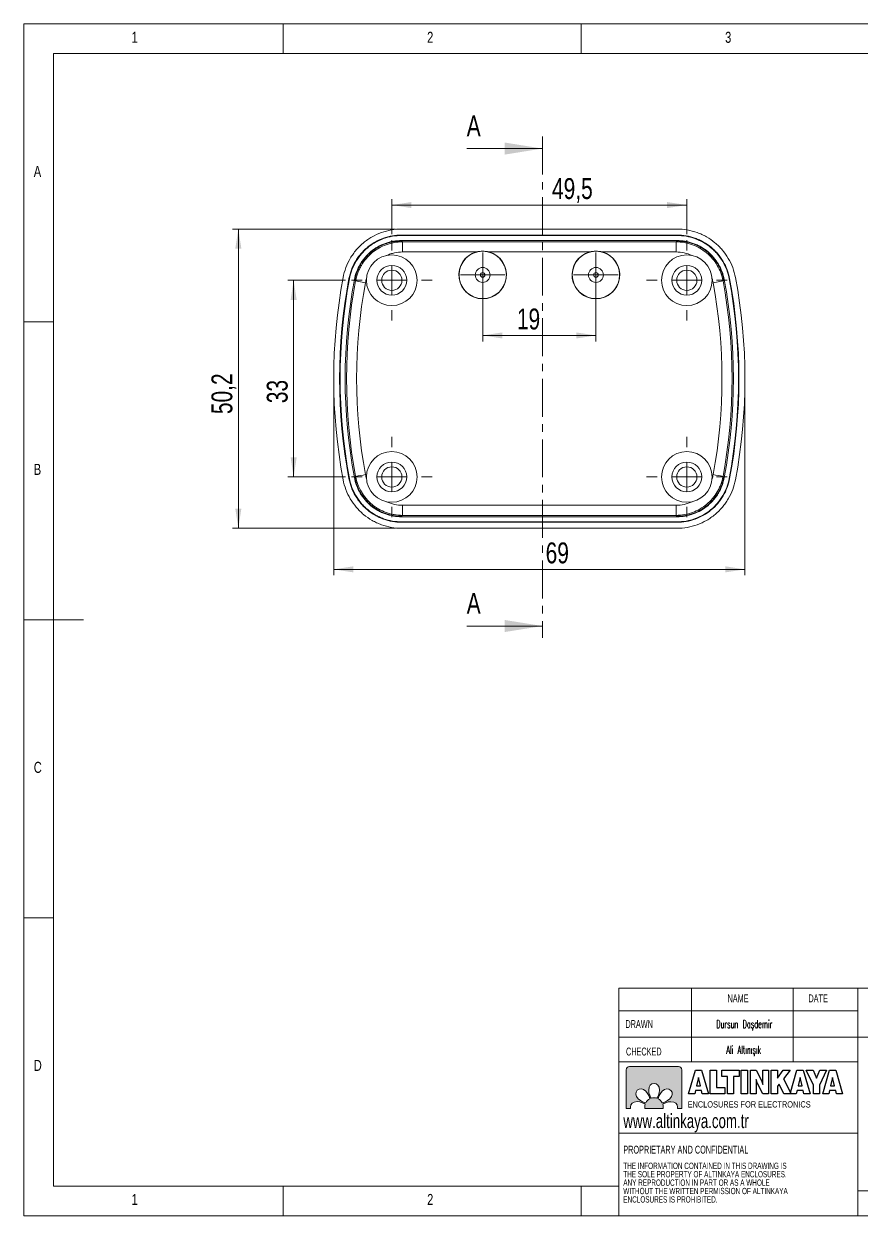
# Model space of a CAD drawing. Header units: millimetres. Extents: x 5 to 292, y 5 to 205.
# Drawn here: x 5 to 145.5, y 4.9 to 205 of the extents above; entities that cross this region are included whole.
import ezdxf

# ---------------------------------------------------------------- set-up
doc = ezdxf.new("R2010")
doc.units = ezdxf.units.MM
doc.linetypes.add('CENTER', pattern=[10.16, 6.35, -1.27, 1.27, -1.27])
doc.layers.add('FORMAT', color=7, linetype='Continuous')
doc.layers.add('LAYER2', color=1, linetype='Continuous')
doc.layers.add('LAYER1', color=7, linetype='Continuous', lineweight=15)
doc.layers.add('LAYER_1', color=179, linetype='Continuous', lineweight=15)
doc.styles.add('SLDTEXTSTYLE0', font='TXT', dxfattribs={"width": 0.7})
doc.styles.add('SLDTEXTSTYLE1', font='TXT', dxfattribs={"width": 0.75})
doc.styles.add('SLDTEXTSTYLE2', font='TXT', dxfattribs={"width": 0.605})
doc.styles.add('SLDTEXTSTYLE3', font='TXT', dxfattribs={"width": 0.605, "bigfont": 'bigfont'})
doc.dimstyles.new('SLDDIMSTYLE0', dxfattribs={"dimtxt": 3.5, "dimasz": 3.302, "dimexe": 0, "dimexo": 0.0625, "dimgap": 0.875, "dimtad": 1, "dimrnd": 1e-09, "dimzin": 12, "dimdsep": 46, "dimtxsty": 'SLDTEXTSTYLE1', "dimsah": 1, "dimcen": 0.09, "dimadec": 0, "dimazin": 3, "dimtfac": 1, "dimtofl": 0, "dimtmove": 0, "dimatfit": 3, "dimfxl": 1, "dimfrac": 2, "dimtolj": 1, "dimtzin": 12, "dimarcsym": 0})
doc.dimstyles.new('SLDDIMSTYLE1', dxfattribs={"dimtxt": 3.5, "dimasz": 3.302, "dimexe": 0, "dimexo": 0.0625, "dimgap": 0.875, "dimtad": 1, "dimdec": 1, "dimrnd": 1e-09, "dimzin": 12, "dimdsep": 46, "dimtxsty": 'SLDTEXTSTYLE1', "dimsah": 1, "dimcen": 0.09, "dimadec": 0, "dimazin": 3, "dimtfac": 1, "dimtdec": 1, "dimtofl": 0, "dimtmove": 0, "dimatfit": 3, "dimfxl": 1, "dimfrac": 2, "dimtolj": 1, "dimtzin": 12, "dimarcsym": 0})

# ---------------------------------------------------------------- blocks, each defined once
blk = doc.blocks.new('Block4')
at = {"color": 7, "linetype": 'Continuous', "lineweight": 0, "insert": (0.07, 1.37), "char_height": 1.3229, "attachment_point": 1, "style": 'SLDTEXTSTYLE0'}
blk.add_mtext('ENCLOSURES FOR ELECTRONICS', dxfattribs=at)
blk = doc.blocks.new('Block6')
at = {"layer": 'FORMAT', "color": 250}
for p, q in [((0, 0), (1.27, 4.36)), ((1.27, 4.36), (2.44, 4.36)), ((1.86, 3), (1.49, 1.49)), ((2.22, 1.49), (1.86, 3)), ((2.44, 4.36), (3.71, 0)), ((4.04, 0), (4.04, 4.36)), ((4.04, 4.36), (5.2, 4.36)), ((5.2, 4.36), (5.2, 1.16)), ((6.19, 3.21), (6.19, 4.36)), ((6.19, 4.36), (9.41, 4.36)), ((7.23, 3.21), (6.19, 3.21)), ((7.23, 0), (7.23, 3.21)), ((9.41, 3.21), (8.39, 3.21)), ((8.39, 3.21), (8.39, 0)), ((9.41, 4.36), (9.41, 3.21)), ((9.82, 0), (9.82, 4.36)), ((9.82, 4.36), (11, 4.36)), ((11, 4.36), (11, 0)), ((11.52, 0), (11.52, 4.36)), ((11.52, 4.36), (12.62, 4.36)), ((12.62, 4.36), (13.64, 2.33)), ((13.82, 2.3), (13.82, 4.36)), ((13.82, 4.36), (14.92, 4.36)), ((14.92, 4.36), (14.92, 0)), ((15.42, 0), (15.42, 4.36)), ((15.42, 4.36), (16.57, 4.36)), ((16.57, 4.36), (16.57, 2.92)), ((16.57, 2.92), (17.61, 4.36)), ((17.61, 4.36), (18.96, 4.36)), ((18.96, 4.36), (17.67, 2.75)), ((17.67, 2.75), (19.12, 0)), ((18.94, 0), (20.21, 4.36)), ((20.21, 4.36), (21.38, 4.36)), ((20.8, 3), (20.43, 1.49)), ((21.16, 1.49), (20.8, 3)), ((21.38, 4.36), (22.65, 0)), ((23.27, 1.61), (21.94, 4.36)), ((21.94, 4.36), (23.22, 4.36)), ((23.22, 4.36), (23.84, 2.87)), ((23.84, 2.87), (24.47, 4.36)), ((25.72, 4.36), (24.42, 1.61)), ((24.47, 4.36), (25.72, 4.36)), ((25, 0), (26.27, 4.36)), ((26.27, 4.36), (27.44, 4.36)), ((26.86, 3), (26.49, 1.49)), ((27.21, 1.49), (26.86, 3)), ((27.44, 4.36), (28.71, 0)), ((1.14, 0), (0, 0)), ((1.28, 0.58), (1.14, 0)), ((2.43, 0.58), (1.28, 0.58)), ((1.49, 1.49), (2.22, 1.49)), ((2.56, 0), (2.43, 0.58)), ((3.71, 0), (2.56, 0)), ((6.77, 0), (4.04, 0)), ((5.2, 1.16), (6.77, 1.16)), ((6.77, 1.16), (6.77, 0)), ((8.39, 0), (7.23, 0)), ((11, 0), (9.82, 0)), ((12.62, 0), (11.52, 0)), ((12.62, 2.04), (12.62, 0)), ((13.82, 0), (12.8, 2.01)), ((14.92, 0), (13.82, 0)), ((16.57, 0), (15.42, 0)), ((16.86, 1.75), (16.57, 1.39)), ((16.57, 1.39), (16.57, 0)), ((17.74, 0), (16.86, 1.75)), ((19.12, 0), (17.74, 0)), ((20.08, 0), (18.94, 0)), ((20.22, 0.58), (20.08, 0)), ((21.37, 0.58), (20.22, 0.58)), ((20.43, 1.49), (21.16, 1.49)), ((21.5, 0), (21.37, 0.58)), ((22.65, 0), (21.5, 0)), ((23.27, 0), (23.27, 1.61)), ((24.42, 0), (23.27, 0)), ((24.42, 1.61), (24.42, 0)), ((26.14, 0), (25, 0)), ((26.28, 0.58), (26.14, 0)), ((27.43, 0.58), (26.28, 0.58)), ((26.49, 1.49), (27.21, 1.49)), ((27.56, 0), (27.43, 0.58)), ((28.71, 0), (27.56, 0))]:
    blk.add_line(p, q, dxfattribs=at)
for points in [[(12.7, 2.26), (12.67, 2.37), (12.63, 2.5), (12.59, 2.64)], [(12.59, 2.64), (12.6, 2.56), (12.61, 2.48), (12.62, 2.4)], [(12.62, 2.4), (12.62, 2.31), (12.62, 2.19), (12.62, 2.04)], [(12.8, 2.01), (12.77, 2.07), (12.74, 2.16), (12.7, 2.26)], [(13.64, 2.33), (13.67, 2.28), (13.7, 2.19), (13.73, 2.09)], [(13.82, 1.97), (13.82, 2.06), (13.82, 2.17), (13.82, 2.3)], [(13.73, 2.09), (13.77, 1.99), (13.81, 1.86), (13.85, 1.71)], [(13.85, 1.71), (13.84, 1.79), (13.83, 1.87), (13.82, 1.97)]]:
    blk.add_open_spline(points, degree=3, dxfattribs=at)
blk = doc.blocks.new('SW_NOTE_1')
at = {"layer": 'LAYER1', "color": 0, "char_height": 1.0583, "attachment_point": 1, "style": 'SLDTEXTSTYLE2'}
for s, insert in [('THE INFORMATION CONTAINED IN THIS DRAWING IS', (0, 1.36)), ('ANY REPRODUCTION IN PART OR AS A WHOLE', (0, -1.46)), ('THE SOLE PROPERTY OF ALTINKAYA ENCLOSURES.', (0, -0.05)), ('WITHOUT THE WRITTEN PERMISSION OF ALTINKAYA', (0, -2.87)), ('ENCLOSURES IS PROHIBITED.', (0, -4.28))]:
    blk.add_mtext(s, dxfattribs=dict(at, insert=insert))
blk = doc.blocks.new('*D6')
at = {"layer": 'LAYER_1'}
for p, q in [((81.99, 161.87), (81.99, 151.72)), ((100.99, 161.87), (100.99, 151.72)), ((100.99, 152.72), (81.99, 152.72))]:
    blk.add_line(p, q, dxfattribs=at)
for points in [[(81.99, 152.72), (85.29, 152.21), (85.29, 153.22)], [(100.99, 152.72), (97.69, 153.22), (97.69, 152.21)]]:
    blk.add_solid(points, dxfattribs=at)
at = {"layer": 'LAYER_1', "insert": (87.73, 157.23, 3.65), "char_height": 3.5, "attachment_point": 1, "style": 'SLDTEXTSTYLE1'}
blk.add_mtext('19', dxfattribs=at)
blk = doc.blocks.new('*D7')
at = {"layer": 'LAYER_1'}
for p, q in [((66.74, 169.72), (66.74, 175.6)), ((116.24, 174.6), (66.74, 174.6)), ((116.24, 169.72), (116.24, 175.6))]:
    blk.add_line(p, q, dxfattribs=at)
for points in [[(66.74, 174.6), (70.04, 174.09), (70.04, 175.1)], [(116.24, 174.6), (112.94, 175.1), (112.94, 174.09)]]:
    blk.add_solid(points, dxfattribs=at)
at = {"layer": 'LAYER_1', "insert": (93.62, 179.11, 3.65), "char_height": 3.5, "attachment_point": 1, "style": 'SLDTEXTSTYLE1'}
blk.add_mtext('49,5', dxfattribs=at)
blk = doc.blocks.new('*D8')
at = {"layer": 'LAYER_1'}
for p, q in [((58.99, 161.97), (49.27, 161.97)), ((50.27, 161.97), (50.27, 128.97)), ((58.99, 128.97), (49.27, 128.97))]:
    blk.add_line(p, q, dxfattribs=at)
for points in [[(50.27, 161.97), (49.76, 158.67), (50.78, 158.67)], [(50.27, 128.97), (50.78, 132.27), (49.76, 132.27)]]:
    blk.add_solid(points, dxfattribs=at)
at = {"layer": 'LAYER_1', "insert": (45.76, 141.35, 3.65), "char_height": 3.5, "attachment_point": 1, "rotation": 90, "style": 'SLDTEXTSTYLE1'}
blk.add_mtext('33', dxfattribs=at)
blk = doc.blocks.new('*D9')
at = {"layer": 'LAYER_1'}
for p, q in [((67.38, 170.57), (39.99, 170.57)), ((40.99, 170.57), (40.99, 120.37)), ((67.38, 120.37), (39.99, 120.37))]:
    blk.add_line(p, q, dxfattribs=at)
for points in [[(40.99, 170.57), (40.48, 167.27), (41.5, 167.27)], [(40.99, 120.37), (41.5, 123.67), (40.48, 123.67)]]:
    blk.add_solid(points, dxfattribs=at)
at = {"layer": 'LAYER_1', "insert": (36.48, 139.52, 3.65), "char_height": 3.5, "attachment_point": 1, "rotation": 90, "style": 'SLDTEXTSTYLE1'}
blk.add_mtext('50,2', dxfattribs=at)
blk = doc.blocks.new('*D10')
at = {"layer": 'LAYER_1'}
for p, q in [((56.99, 144.47), (56.99, 112.47)), ((125.99, 144.47), (125.99, 112.47)), ((56.99, 113.47), (125.99, 113.47))]:
    blk.add_line(p, q, dxfattribs=at)
for points in [[(56.99, 113.47), (60.29, 112.96), (60.29, 113.98)], [(125.99, 113.47), (122.69, 113.98), (122.69, 112.96)]]:
    blk.add_solid(points, dxfattribs=at)
at = {"layer": 'LAYER_1', "insert": (92.55, 117.98, 3.65), "char_height": 3.5, "attachment_point": 1, "style": 'SLDTEXTSTYLE1'}
blk.add_mtext('69', dxfattribs=at)
blk = doc.blocks.new('SW_CENTERMARKSYMBOL_0')
at = {"layer": 'LAYER_1', "color": 0}
for p, q in [((0, 5), (0, 6.75)), ((0, 0), (0, 2.5)), ((-5, 0), (-6.75, 0)), ((0, 0), (-2.5, 0)), ((0, 0), (0, -2.5)), ((0, 0), (2.5, 0)), ((5, 0), (6.75, 0)), ((0, -5), (0, -6.75))]:
    blk.add_line(p, q, dxfattribs=at)
blk = doc.blocks.new('SW_CENTERMARKSYMBOL_1')
at = {"layer": 'LAYER_1', "color": 0}
for p, q in [((0, 5), (0, 6.75)), ((0, 0), (0, 2.5)), ((-5, 0), (-6.75, 0)), ((0, 0), (-2.5, 0)), ((0, 0), (0, -2.5)), ((0, 0), (2.5, 0)), ((5, 0), (6.75, 0)), ((0, -5), (0, -6.75))]:
    blk.add_line(p, q, dxfattribs=at)
blk = doc.blocks.new('SW_CENTERMARKSYMBOL_2')
at = {"layer": 'LAYER_1', "color": 0}
for p, q in [((0, 5), (0, 6.75)), ((0, 0), (0, 2.5)), ((-5, 0), (-6.75, 0)), ((0, 0), (-2.5, 0)), ((0, 0), (0, -2.5)), ((0, 0), (2.5, 0)), ((5, 0), (6.75, 0)), ((0, -5), (0, -6.75))]:
    blk.add_line(p, q, dxfattribs=at)
blk = doc.blocks.new('SW_CENTERMARKSYMBOL_3')
at = {"layer": 'LAYER_1', "color": 0}
for p, q in [((0, 5), (0, 6.75)), ((0, 0), (0, 2.5)), ((-5, 0), (-6.75, 0)), ((0, 0), (-2.5, 0)), ((0, 0), (0, -2.5)), ((0, 0), (2.5, 0)), ((5, 0), (6.75, 0)), ((0, -5), (0, -6.75))]:
    blk.add_line(p, q, dxfattribs=at)
blk = doc.blocks.new('SW_CENTERMARKSYMBOL_4')
at = {"layer": 'LAYER_1', "color": 0}
for p, q in [((0, 2.5), (0, 3.75)), ((0, 0), (0, 2.5)), ((-2.5, 0), (-3.75, 0)), ((0, 0), (-2.5, 0)), ((0, 0), (0, -2.5)), ((0, 0), (2.5, 0)), ((2.5, 0), (3.75, 0)), ((0, -2.5), (0, -3.75))]:
    blk.add_line(p, q, dxfattribs=at)
blk = doc.blocks.new('SW_CENTERMARKSYMBOL_5')
at = {"layer": 'LAYER_1', "color": 0}
for p, q in [((0, 2.5), (0, 3.75)), ((0, 0), (0, 2.5)), ((-2.5, 0), (-3.75, 0)), ((0, 0), (-2.5, 0)), ((0, 0), (0, -2.5)), ((0, 0), (2.5, 0)), ((2.5, 0), (3.75, 0)), ((0, -2.5), (0, -3.75))]:
    blk.add_line(p, q, dxfattribs=at)

msp = doc.modelspace()

# ---------------------------------------------------------------- hatches: boundary and pattern name
at = {"layer": 'LAYER2'}
h = msp.add_hatch(color=256, dxfattribs=at)
edge = h.paths.add_edge_path(flags=0)
edge.add_spline(control_points=[(106.639, 30.053), (106.317, 30.053), (106.054, 29.79), (106.054, 29.468)], knot_values=[0.9444444, 0.9444444, 0.9444444, 0.9444444, 1, 1, 1, 1], weights=[1, 1, 1, 1], degree=3, periodic=0)
edge.add_line((106.054, 29.468), (106.054, 23.031))
edge.add_line((106.054, 23.031), (106.792, 23.031))
edge.add_spline(control_points=[(106.792, 23.031), (106.775, 23.102), (106.767, 23.178), (106.767, 23.259)], knot_values=[0.7777778, 0.7777778, 0.7777778, 0.7777778, 0.8333333, 0.8333333, 0.8333333, 0.8333333], weights=[1, 1, 1, 1], degree=3, periodic=0)
edge.add_spline(control_points=[(106.767, 23.259), (106.765, 23.823), (107.187, 24.145), (107.895, 24.158)], knot_values=[0.7222222, 0.7222222, 0.7222222, 0.7222222, 0.7777778, 0.7777778, 0.7777778, 0.7777778], weights=[1, 1, 1, 1], degree=3, periodic=0)
edge.add_spline(control_points=[(107.895, 24.158), (108.515, 24.169), (109.131, 23.823), (109.274, 23.737)], knot_values=[0.6666667, 0.6666667, 0.6666667, 0.6666667, 0.7222222, 0.7222222, 0.7222222, 0.7222222], weights=[1, 1, 1, 1], degree=3, periodic=0)
edge.add_spline(control_points=[(109.274, 23.737), (109.224, 23.585), (109.196, 23.423), (109.196, 23.254)], knot_values=[0.6111111, 0.6111111, 0.6111111, 0.6111111, 0.6666667, 0.6666667, 0.6666667, 0.6666667], weights=[1, 1, 1, 1], degree=3, periodic=0)
edge.add_spline(control_points=[(109.196, 23.254), (109.196, 23.178), (109.202, 23.104), (109.212, 23.031)], knot_values=[0.5555556, 0.5555556, 0.5555556, 0.5555556, 0.6111111, 0.6111111, 0.6111111, 0.6111111], weights=[1, 1, 1, 1], degree=3, periodic=0)
edge.add_line((109.212, 23.031), (112.257, 23.031))
edge.add_spline(control_points=[(112.257, 23.031), (112.267, 23.104), (112.273, 23.178), (112.273, 23.254)], knot_values=[0.4444444, 0.4444444, 0.4444444, 0.4444444, 0.5, 0.5, 0.5, 0.5], weights=[1, 1, 1, 1], degree=3, periodic=0)
edge.add_spline(control_points=[(112.273, 23.254), (112.273, 23.42), (112.247, 23.58), (112.198, 23.729)], knot_values=[0.3888889, 0.3888889, 0.3888889, 0.3888889, 0.4444444, 0.4444444, 0.4444444, 0.4444444], weights=[1, 1, 1, 1], degree=3, periodic=0)
edge.add_spline(control_points=[(112.198, 23.729), (112.345, 23.817), (112.958, 24.16), (113.575, 24.148)], knot_values=[0.3333333, 0.3333333, 0.3333333, 0.3333333, 0.3888889, 0.3888889, 0.3888889, 0.3888889], weights=[1, 1, 1, 1], degree=3, periodic=0)
edge.add_spline(control_points=[(113.575, 24.148), (114.283, 24.135), (114.704, 23.813), (114.702, 23.249)], knot_values=[0.2777778, 0.2777778, 0.2777778, 0.2777778, 0.3333333, 0.3333333, 0.3333333, 0.3333333], weights=[1, 1, 1, 1], degree=3, periodic=0)
edge.add_spline(control_points=[(114.702, 23.249), (114.702, 23.172), (114.695, 23.099), (114.679, 23.031)], knot_values=[0.2222222, 0.2222222, 0.2222222, 0.2222222, 0.2777778, 0.2777778, 0.2777778, 0.2777778], weights=[1, 1, 1, 1], degree=3, periodic=0)
edge.add_line((114.679, 23.031), (115.416, 23.031))
edge.add_line((115.416, 23.031), (115.416, 29.468))
edge.add_spline(control_points=[(115.416, 29.468), (115.416, 29.79), (115.153, 30.053), (114.83, 30.053)], knot_values=[0.0555556, 0.0555556, 0.0555556, 0.0555556, 0.1111111, 0.1111111, 0.1111111, 0.1111111], weights=[1, 1, 1, 1], degree=3, periodic=0)
edge.add_line((114.83, 30.053), (106.639, 30.053))
edge = h.paths.add_edge_path(flags=0)
edge.add_spline(control_points=[(111.218, 24.714), (111.066, 24.765), (110.904, 24.792), (110.735, 24.792)], knot_values=[0.6666667, 0.6666667, 0.6666667, 0.6666667, 0.8333333, 0.8333333, 0.8333333, 0.8333333], weights=[1, 1, 1, 1], degree=3, periodic=0)
edge.add_spline(control_points=[(110.735, 24.792), (110.569, 24.792), (110.409, 24.766), (110.259, 24.717)], knot_values=[0.8333333, 0.8333333, 0.8333333, 0.8333333, 1, 1, 1, 1], weights=[1, 1, 1, 1], degree=3, periodic=0)
edge.add_spline(control_points=[(110.259, 24.717), (110.171, 24.865), (109.829, 25.477), (109.84, 26.094)], knot_values=[0, 0, 0, 0, 0.1666667, 0.1666667, 0.1666667, 0.1666667], weights=[1, 1, 1, 1], degree=3, periodic=0)
edge.add_spline(control_points=[(109.84, 26.094), (109.854, 26.802), (110.175, 27.224), (110.74, 27.221)], knot_values=[0.1666667, 0.1666667, 0.1666667, 0.1666667, 0.3333333, 0.3333333, 0.3333333, 0.3333333], weights=[1, 1, 1, 1], degree=3, periodic=0)
edge.add_spline(control_points=[(110.74, 27.221), (111.304, 27.224), (111.625, 26.802), (111.639, 26.094)], knot_values=[0.3333333, 0.3333333, 0.3333333, 0.3333333, 0.5, 0.5, 0.5, 0.5], weights=[1, 1, 1, 1], degree=3, periodic=0)
edge.add_spline(control_points=[(111.639, 26.094), (111.65, 25.473), (111.304, 24.857), (111.218, 24.714)], knot_values=[0.5, 0.5, 0.5, 0.5, 0.6666667, 0.6666667, 0.6666667, 0.6666667], weights=[1, 1, 1, 1], degree=3, periodic=0)
edge = h.paths.add_edge_path(flags=0)
edge.add_spline(control_points=[(109.367, 25.9), (109.812, 25.471), (110.003, 24.792), (110.044, 24.629)], knot_values=[0.6, 0.6, 0.6, 0.6, 0.8, 0.8, 0.8, 0.8], weights=[1, 1, 1, 1], degree=3, periodic=0)
edge.add_spline(control_points=[(110.044, 24.629), (109.752, 24.481), (109.512, 24.243), (109.363, 23.952)], knot_values=[0.8, 0.8, 0.8, 0.8, 1, 1, 1, 1], weights=[1, 1, 1, 1], degree=3, periodic=0)
edge.add_spline(control_points=[(109.363, 23.952), (109.195, 23.994), (108.522, 24.186), (108.095, 24.629)], knot_values=[0, 0, 0, 0, 0.2, 0.2, 0.2, 0.2], weights=[1, 1, 1, 1], degree=3, periodic=0)
edge.add_spline(control_points=[(108.095, 24.629), (107.604, 25.139), (107.533, 25.664), (107.933, 26.062)], knot_values=[0.2, 0.2, 0.2, 0.2, 0.4, 0.4, 0.4, 0.4], weights=[1, 1, 1, 1], degree=3, periodic=0)
edge.add_spline(control_points=[(107.933, 26.062), (108.331, 26.462), (108.856, 26.392), (109.367, 25.9)], knot_values=[0.4, 0.4, 0.4, 0.4, 0.6, 0.6, 0.6, 0.6], weights=[1, 1, 1, 1], degree=3, periodic=0)
edge = h.paths.add_edge_path(flags=0)
edge.add_spline(control_points=[(113.381, 24.622), (112.952, 24.176), (112.273, 23.985), (112.11, 23.944)], knot_values=[0.6, 0.6, 0.6, 0.6, 0.8, 0.8, 0.8, 0.8], weights=[1, 1, 1, 1], degree=3, periodic=0)
edge.add_spline(control_points=[(112.11, 23.944), (111.962, 24.237), (111.724, 24.476), (111.433, 24.625)], knot_values=[0.8, 0.8, 0.8, 0.8, 1, 1, 1, 1], weights=[1, 1, 1, 1], degree=3, periodic=0)
edge.add_spline(control_points=[(111.433, 24.625), (111.475, 24.793), (111.667, 25.466), (112.11, 25.894)], knot_values=[0, 0, 0, 0, 0.2, 0.2, 0.2, 0.2], weights=[1, 1, 1, 1], degree=3, periodic=0)
edge.add_spline(control_points=[(112.11, 25.894), (112.62, 26.385), (113.145, 26.455), (113.543, 26.055)], knot_values=[0.2, 0.2, 0.2, 0.2, 0.4, 0.4, 0.4, 0.4], weights=[1, 1, 1, 1], degree=3, periodic=0)
edge.add_spline(control_points=[(113.543, 26.055), (113.943, 25.657), (113.872, 25.132), (113.381, 24.622)], knot_values=[0.4, 0.4, 0.4, 0.4, 0.6, 0.6, 0.6, 0.6], weights=[1, 1, 1, 1], degree=3, periodic=0)

# ---------------------------------------------------------------- linework, layer by layer
at = {"color": 7, "linetype": 'CENTER', "lineweight": 0}
msp.add_line((92.009, 186.072), (92.009, 101.964), dxfattribs=at)
at = {"color": 7, "linetype": 'Continuous', "lineweight": 0}
for p, q in [((79.309, 184.072), (92.009, 184.072)), ((79.309, 103.964), (92.009, 103.964))]:
    msp.add_line(p, q, dxfattribs=at)
at = {"color": 7, "linetype": 'Continuous', "lineweight": 15}
for p, q in [((114.594, 170.57), (68.385, 170.57)), ((68.385, 169.492), (68.385, 169.57)), ((114.594, 169.57), (68.385, 169.57)), ((114.594, 169.492), (68.385, 169.492)), ((68.389, 168.646), (68.389, 168.568)), ((114.59, 168.646), (68.389, 168.646)), ((68.52, 168.41), (68.389, 168.568)), ((114.455, 168.41), (68.529, 168.41)), ((114.442, 166.72), (114.442, 168.41)), ((114.59, 168.568), (114.459, 168.41)), ((114.59, 168.646), (114.59, 168.568)), ((114.594, 169.492), (114.594, 169.57)), ((68.537, 166.72), (80.902, 166.72)), ((83.077, 166.72), (99.902, 166.72)), ((102.077, 166.72), (114.45, 166.72)), ((59.631, 162.231), (59.553, 162.245)), ((60.461, 162.069), (60.538, 162.055)), ((60.538, 162.055), (60.666, 161.885)), ((122.313, 161.885), (122.441, 162.055)), ((122.518, 162.069), (122.441, 162.055)), ((123.348, 162.231), (123.426, 162.245)), ((62.325, 161.557), (60.663, 161.866)), ((122.316, 161.866), (120.654, 161.557)), ((59.631, 128.71), (59.553, 128.696)), ((60.461, 128.871), (60.538, 128.886)), ((60.666, 129.056), (60.538, 128.886)), ((122.441, 128.886), (122.313, 129.056)), ((122.518, 128.871), (122.441, 128.886)), ((123.348, 128.71), (123.426, 128.696)), ((114.448, 124.221), (68.537, 124.221)), ((114.442, 122.53), (114.442, 124.221)), ((68.389, 122.373), (68.52, 122.53)), ((68.389, 122.295), (68.389, 122.373)), ((68.389, 122.295), (114.59, 122.295)), ((68.529, 122.53), (114.459, 122.53)), ((114.459, 122.53), (114.59, 122.373)), ((114.59, 122.295), (114.59, 122.373)), ((68.385, 121.449), (68.385, 121.37)), ((68.385, 121.449), (114.594, 121.449)), ((68.385, 121.37), (114.594, 121.37)), ((68.385, 120.37), (114.594, 120.37)), ((114.594, 121.449), (114.594, 121.37))]:
    msp.add_line(p, q, dxfattribs=at)
at = {"color": 22, "linetype": 'Continuous', "lineweight": 0}
for p, q in [((106.639, 30.053), (114.83, 30.053)), ((106.054, 23.031), (106.054, 29.468)), ((115.416, 29.468), (115.416, 23.031)), ((106.792, 23.031), (106.054, 23.031)), ((112.257, 23.031), (109.212, 23.031)), ((115.416, 23.031), (114.679, 23.031))]:
    msp.add_line(p, q, dxfattribs=at)
at = {"color": 7, "linetype": 'Continuous', "lineweight": 15}
for centre, radius in [((66.739, 161.97), 4.25), ((81.989, 162.87), 3.974), ((100.989, 162.87), 3.974), ((116.239, 161.97), 4.25), ((66.739, 161.97), 2.5), ((81.989, 162.87), 1.25), ((100.989, 162.87), 1.25), ((116.239, 161.97), 2.5), ((66.739, 161.97), 1.7), ((81.989, 162.87), 0.384), ((100.989, 162.87), 0.384), ((116.239, 161.97), 1.7), ((66.739, 128.97), 4.25), ((116.239, 128.97), 4.25), ((66.739, 128.97), 2.5), ((66.739, 128.97), 1.7), ((116.239, 128.97), 2.5), ((116.239, 128.97), 1.7)]:
    msp.add_circle(centre, radius, dxfattribs=at)
for centre, radius, start, end in [((81.989, 162.87), 4, 105.76901, 74.23099), ((100.989, 162.87), 4, 105.76901, 74.23099), ((148.741, 145.47), 91.751, 169.34803, 190.65197), ((148.741, 145.47), 90.751, 169.34803, 190.65197), ((148.741, 145.47), 90.673, 169.34803, 190.65197), ((148.741, 145.47), 89.827, 169.35122, 190.64878), ((34.238, 145.47), 89.827, 349.35122, 10.64878), ((34.238, 145.47), 90.673, 349.34803, 10.65197), ((34.238, 145.47), 90.751, 349.34803, 10.65197), ((34.238, 145.47), 91.751, 349.34803, 10.65197), ((148.741, 145.47), 89.591, 169.44277, 190.55108), ((148.741, 145.47), 87.901, 169.44975, 190.54493), ((34.238, 145.47), 87.901, 349.45507, 10.54918), ((34.238, 145.47), 89.591, 349.44892, 10.55723)]:
    msp.add_arc(centre, radius, start, end, dxfattribs=at)
for centre in [(81.989, 162.385), (100.989, 162.385)]:
    msp.add_ellipse(centre, major_axis=(0, 4.47), ratio=0.9940959, start_param=6.0360654, end_param=6.5303052, dxfattribs=at)
for points, knots in [([(68.385, 170.57), (67.803, 170.57), (67.229, 170.52), (66.098, 170.322), (65.54, 170.175), (64.446, 169.78), (63.924, 169.538), (63.177, 169.111), (62.934, 168.958), (62.46, 168.629), (62.228, 168.453), (61.558, 167.897), (61.149, 167.493), (60.591, 166.837), (60.415, 166.61), (60.08, 166.139), (59.922, 165.894), (59.481, 165.145), (59.235, 164.627), (58.834, 163.556), (58.678, 163.002), (58.571, 162.43)], [0, 0, 0, 0, 0.125, 0.125, 0.25, 0.25, 0.375, 0.375, 0.4375, 0.4375, 0.5, 0.5, 0.625, 0.625, 0.6875, 0.6875, 0.75, 0.75, 0.875, 0.875, 1, 1, 1, 1]), ([(124.408, 162.43), (124.301, 163.002), (124.145, 163.556), (123.742, 164.631), (123.494, 165.153), (122.904, 166.155), (122.57, 166.623), (122.012, 167.278), (121.816, 167.489), (121.406, 167.894), (121.19, 168.09), (120.519, 168.645), (120.046, 168.972), (119.298, 169.399), (119.043, 169.531), (118.519, 169.772), (118.249, 169.883), (117.431, 170.177), (116.876, 170.323), (115.749, 170.52), (115.176, 170.57), (114.594, 170.57)], [0, 0, 0, 0, 0.125, 0.125, 0.25, 0.25, 0.375, 0.375, 0.4375, 0.4375, 0.5, 0.5, 0.625, 0.625, 0.6875, 0.6875, 0.75, 0.75, 0.875, 0.875, 1, 1, 1, 1]), ([(68.385, 169.57), (67.861, 169.57), (67.345, 169.525), (66.327, 169.347), (65.825, 169.214), (64.84, 168.859), (64.371, 168.642), (63.698, 168.257), (63.479, 168.119), (63.053, 167.824), (62.844, 167.665), (62.241, 167.165), (61.874, 166.801), (61.372, 166.21), (61.213, 166.006), (60.912, 165.583), (60.769, 165.363), (60.373, 164.688), (60.151, 164.222), (59.79, 163.258), (59.65, 162.76), (59.553, 162.245)], [0, 0, 0, 0, 0.125, 0.125, 0.25, 0.25, 0.375, 0.375, 0.4375, 0.4375, 0.5, 0.5, 0.625, 0.625, 0.6875, 0.6875, 0.75, 0.75, 0.875, 0.875, 1, 1, 1, 1]), ([(68.385, 169.492), (67.865, 169.492), (67.354, 169.447), (66.345, 169.271), (65.847, 169.139), (64.871, 168.787), (64.406, 168.571), (63.739, 168.19), (63.522, 168.053), (63.099, 167.76), (62.893, 167.603), (62.295, 167.107), (61.931, 166.746), (61.433, 166.161), (61.275, 165.959), (60.977, 165.539), (60.836, 165.321), (60.443, 164.652), (60.223, 164.19), (59.865, 163.235), (59.727, 162.741), (59.631, 162.231)], [0, 0, 0, 0, 0.125, 0.125, 0.25, 0.25, 0.375, 0.375, 0.4375, 0.4375, 0.5, 0.5, 0.625, 0.625, 0.6875, 0.6875, 0.75, 0.75, 0.875, 0.875, 1, 1, 1, 1]), ([(68.389, 168.646), (67.919, 168.646), (67.456, 168.606), (66.542, 168.446), (66.091, 168.327), (65.207, 168.008), (64.786, 167.812), (63.981, 167.352), (63.595, 167.086), (62.874, 166.486), (62.544, 166.16), (62.093, 165.63), (61.95, 165.446), (61.68, 165.066), (61.552, 164.868), (60.959, 163.859), (60.634, 162.994), (60.461, 162.069)], [0, 0, 0, 0, 0.125, 0.125, 0.25, 0.25, 0.375, 0.375, 0.5, 0.5, 0.625, 0.625, 0.6875, 0.6875, 0.75, 0.75, 1, 1, 1, 1]), ([(68.389, 168.568), (68.293, 168.567), (68.102, 168.565), (67.815, 168.549), (67.531, 168.523), (67.249, 168.488), (66.969, 168.442), (66.692, 168.387), (66.419, 168.323), (66.149, 168.249), (65.883, 168.166), (65.621, 168.075), (65.363, 167.975), (65.11, 167.866), (64.863, 167.75), (64.62, 167.625), (64.383, 167.493), (64.151, 167.354), (63.925, 167.207), (63.705, 167.053), (63.492, 166.893), (63.215, 166.671), (62.882, 166.376), (62.506, 165.993), (62.153, 165.583), (61.826, 165.145), (61.527, 164.683), (61.259, 164.196), (61.023, 163.688), (60.822, 163.16), (60.655, 162.615), (60.577, 162.242), (60.538, 162.055)], [0, 0, 0, 0, 0.0260283, 0.0519498, 0.0777647, 0.103473, 0.129075, 0.1545706, 0.1799601, 0.2052436, 0.2304212, 0.2554931, 0.2804593, 0.3053201, 0.3300756, 0.3547258, 0.379271, 0.4037113, 0.4280468, 0.4522777, 0.4764041, 0.5004262, 0.5484888, 0.5969695, 0.6458695, 0.6951898, 0.7449316, 0.7950959, 0.8456839, 0.8966965, 0.9481349, 1, 1, 1, 1]), ([(68.529, 168.41), (68.062, 168.411), (67.601, 168.37), (66.694, 168.212), (66.246, 168.094), (65.369, 167.778), (64.951, 167.584), (64.153, 167.127), (63.774, 166.864), (63.056, 166.268), (62.729, 165.943), (62.135, 165.245), (61.868, 164.871), (61.516, 164.271), (61.406, 164.064), (61.207, 163.646), (61.117, 163.433), (60.875, 162.786), (60.752, 162.342), (60.666, 161.885)], [0, 0, 0, 0, 0.125, 0.125, 0.25, 0.25, 0.375, 0.375, 0.5, 0.5, 0.625, 0.625, 0.75, 0.75, 0.8125, 0.8125, 0.875, 0.875, 1, 1, 1, 1]), ([(122.313, 161.885), (122.227, 162.344), (122.103, 162.789), (121.781, 163.651), (121.582, 164.07), (121.11, 164.873), (120.842, 165.248), (120.247, 165.947), (119.919, 166.272), (119.201, 166.868), (118.822, 167.13), (118.026, 167.584), (117.61, 167.778), (116.956, 168.014), (116.732, 168.084), (116.284, 168.202), (116.059, 168.252), (115.379, 168.37), (114.92, 168.41), (114.455, 168.41)], [0, 0, 0, 0, 0.125, 0.125, 0.25, 0.25, 0.375, 0.375, 0.5, 0.5, 0.625, 0.625, 0.75, 0.75, 0.8125, 0.8125, 0.875, 0.875, 1, 1, 1, 1]), ([(122.518, 162.069), (122.431, 162.532), (122.306, 162.98), (121.98, 163.848), (121.779, 164.269), (121.303, 165.079), (121.033, 165.457), (120.432, 166.163), (120.099, 166.492), (119.377, 167.091), (118.994, 167.355), (118.39, 167.7), (118.184, 167.806), (117.76, 168.002), (117.542, 168.091), (116.441, 168.487), (115.53, 168.646), (114.59, 168.646)], [0, 0, 0, 0, 0.125, 0.125, 0.25, 0.25, 0.375, 0.375, 0.5, 0.5, 0.625, 0.625, 0.6875, 0.6875, 0.75, 0.75, 1, 1, 1, 1]), ([(122.441, 162.055), (122.422, 162.149), (122.385, 162.337), (122.316, 162.616), (122.239, 162.891), (122.152, 163.161), (122.055, 163.428), (121.95, 163.69), (121.836, 163.946), (121.714, 164.198), (121.584, 164.444), (121.445, 164.685), (121.299, 164.919), (121.146, 165.148), (120.985, 165.37), (120.818, 165.585), (120.645, 165.794), (120.465, 165.996), (120.279, 166.191), (120.087, 166.379), (119.891, 166.559), (119.621, 166.79), (119.269, 167.062), (118.824, 167.362), (118.355, 167.633), (117.865, 167.873), (117.355, 168.081), (116.827, 168.255), (116.284, 168.393), (115.728, 168.493), (115.162, 168.556), (114.781, 168.564), (114.59, 168.568)], [0, 0, 0, 0, 0.0260305, 0.051954, 0.0777706, 0.1034804, 0.1290836, 0.1545803, 0.1799706, 0.2052547, 0.2304326, 0.2555046, 0.2804707, 0.3053312, 0.330086, 0.3547355, 0.3792796, 0.4037186, 0.4280527, 0.4522818, 0.4764063, 0.5004262, 0.548493, 0.5969769, 0.6458791, 0.6952008, 0.744943, 0.7951069, 0.8456935, 0.8967039, 0.948139, 1, 1, 1, 1]), ([(123.426, 162.245), (123.329, 162.76), (123.189, 163.259), (122.826, 164.226), (122.603, 164.695), (122.072, 165.597), (121.771, 166.018), (121.269, 166.608), (121.093, 166.798), (120.724, 167.162), (120.529, 167.338), (119.926, 167.838), (119.5, 168.132), (118.827, 168.516), (118.597, 168.635), (118.126, 168.852), (117.883, 168.952), (117.147, 169.217), (116.648, 169.348), (115.633, 169.525), (115.118, 169.57), (114.594, 169.57)], [0, 0, 0, 0, 0.125, 0.125, 0.25, 0.25, 0.375, 0.375, 0.4375, 0.4375, 0.5, 0.5, 0.625, 0.625, 0.6875, 0.6875, 0.75, 0.75, 0.875, 0.875, 1, 1, 1, 1]), ([(123.348, 162.231), (123.252, 162.741), (123.114, 163.235), (122.754, 164.194), (122.533, 164.659), (122.006, 165.553), (121.708, 165.971), (121.21, 166.556), (121.036, 166.743), (120.67, 167.105), (120.477, 167.279), (119.879, 167.775), (119.457, 168.066), (118.79, 168.447), (118.562, 168.564), (118.095, 168.78), (117.854, 168.879), (117.124, 169.141), (116.63, 169.271), (115.624, 169.447), (115.114, 169.492), (114.594, 169.492)], [0, 0, 0, 0, 0.125, 0.125, 0.25, 0.25, 0.375, 0.375, 0.4375, 0.4375, 0.5, 0.5, 0.625, 0.625, 0.6875, 0.6875, 0.75, 0.75, 0.875, 0.875, 1, 1, 1, 1]), ([(65.869, 166.13), (66.077, 166.227), (66.293, 166.313), (66.728, 166.46), (66.948, 166.522), (67.616, 166.67), (68.074, 166.722), (68.537, 166.72)], [0, 0, 0, 0, 0.25, 0.25, 0.5, 0.5, 1, 1, 1, 1]), ([(114.45, 166.72), (114.912, 166.722), (115.365, 166.671), (116.256, 166.472), (116.697, 166.322), (117.111, 166.13)], [0, 0, 0, 0, 0.5, 0.5, 1, 1, 1, 1]), ([(58.571, 128.511), (58.678, 127.939), (58.834, 127.384), (59.237, 126.31), (59.485, 125.788), (60.075, 124.786), (60.409, 124.318), (60.967, 123.662), (61.163, 123.452), (61.573, 123.047), (61.789, 122.851), (62.46, 122.296), (62.933, 121.969), (63.681, 121.542), (63.936, 121.41), (64.46, 121.168), (64.73, 121.058), (65.548, 120.764), (66.103, 120.617), (67.23, 120.421), (67.803, 120.37), (68.385, 120.37)], [0, 0, 0, 0, 0.125, 0.125, 0.25, 0.25, 0.375, 0.375, 0.4375, 0.4375, 0.5, 0.5, 0.625, 0.625, 0.6875, 0.6875, 0.75, 0.75, 0.875, 0.875, 1, 1, 1, 1]), ([(59.553, 128.696), (59.65, 128.181), (59.79, 127.682), (60.153, 126.715), (60.376, 126.245), (60.907, 125.344), (61.208, 124.922), (61.71, 124.333), (61.886, 124.143), (62.255, 123.778), (62.45, 123.603), (63.053, 123.103), (63.479, 122.809), (64.152, 122.425), (64.382, 122.306), (64.853, 122.088), (65.096, 121.989), (65.832, 121.724), (66.331, 121.593), (67.346, 121.416), (67.861, 121.37), (68.385, 121.37)], [0, 0, 0, 0, 0.125, 0.125, 0.25, 0.25, 0.375, 0.375, 0.4375, 0.4375, 0.5, 0.5, 0.625, 0.625, 0.6875, 0.6875, 0.75, 0.75, 0.875, 0.875, 1, 1, 1, 1]), ([(59.631, 128.71), (59.727, 128.2), (59.865, 127.705), (60.225, 126.747), (60.446, 126.281), (60.973, 125.388), (61.271, 124.97), (61.769, 124.385), (61.943, 124.197), (62.309, 123.836), (62.502, 123.662), (63.1, 123.166), (63.522, 122.875), (64.189, 122.494), (64.417, 122.376), (64.884, 122.161), (65.125, 122.062), (65.855, 121.8), (66.349, 121.669), (67.355, 121.494), (67.865, 121.449), (68.385, 121.449)], [0, 0, 0, 0, 0.125, 0.125, 0.25, 0.25, 0.375, 0.375, 0.4375, 0.4375, 0.5, 0.5, 0.625, 0.625, 0.6875, 0.6875, 0.75, 0.75, 0.875, 0.875, 1, 1, 1, 1]), ([(60.461, 128.871), (60.547, 128.409), (60.673, 127.961), (60.999, 127.093), (61.199, 126.672), (61.676, 125.862), (61.946, 125.484), (62.547, 124.778), (62.88, 124.448), (63.602, 123.85), (63.985, 123.586), (64.589, 123.241), (64.795, 123.135), (65.219, 122.939), (65.437, 122.85), (66.538, 122.454), (67.449, 122.295), (68.389, 122.295)], [0, 0, 0, 0, 0.125, 0.125, 0.25, 0.25, 0.375, 0.375, 0.5, 0.5, 0.625, 0.625, 0.6875, 0.6875, 0.75, 0.75, 1, 1, 1, 1]), ([(60.538, 128.886), (60.557, 128.792), (60.594, 128.604), (60.663, 128.325), (60.74, 128.05), (60.827, 127.779), (60.924, 127.513), (61.029, 127.251), (61.143, 126.994), (61.265, 126.743), (61.395, 126.497), (61.534, 126.256), (61.68, 126.021), (61.833, 125.793), (61.994, 125.571), (62.161, 125.356), (62.334, 125.147), (62.514, 124.945), (62.7, 124.75), (62.892, 124.562), (63.088, 124.382), (63.358, 124.151), (63.71, 123.879), (64.155, 123.579), (64.624, 123.308), (65.114, 123.068), (65.624, 122.86), (66.152, 122.686), (66.695, 122.548), (67.251, 122.448), (67.817, 122.385), (68.198, 122.377), (68.389, 122.373)], [0, 0, 0, 0, 0.0260305, 0.051954, 0.0777706, 0.1034804, 0.1290836, 0.1545803, 0.1799706, 0.2052547, 0.2304326, 0.2555046, 0.2804707, 0.3053312, 0.330086, 0.3547355, 0.3792796, 0.4037186, 0.4280527, 0.4522818, 0.4764063, 0.5004262, 0.548493, 0.5969769, 0.6458791, 0.6952008, 0.744943, 0.7951069, 0.8456935, 0.8967039, 0.948139, 1, 1, 1, 1]), ([(60.664, 129.065), (60.75, 128.606), (60.874, 128.16), (61.195, 127.296), (61.394, 126.877), (61.866, 126.072), (62.134, 125.697), (62.73, 124.996), (63.058, 124.671), (63.777, 124.074), (64.156, 123.812), (64.953, 123.356), (65.37, 123.163), (66.024, 122.927), (66.248, 122.857), (66.697, 122.738), (66.923, 122.689), (67.604, 122.57), (68.063, 122.53), (68.529, 122.53)], [0, 0, 0, 0, 0.125, 0.125, 0.25, 0.25, 0.375, 0.375, 0.5, 0.5, 0.625, 0.625, 0.75, 0.75, 0.8125, 0.8125, 0.875, 0.875, 1, 1, 1, 1]), ([(114.459, 122.53), (114.926, 122.531), (115.386, 122.571), (116.293, 122.73), (116.742, 122.849), (117.618, 123.167), (118.036, 123.361), (118.833, 123.819), (119.212, 124.082), (119.93, 124.679), (120.257, 125.004), (120.85, 125.703), (121.116, 126.078), (121.468, 126.678), (121.577, 126.885), (121.776, 127.304), (121.866, 127.516), (122.106, 128.164), (122.23, 128.608), (122.315, 129.065)], [0, 0, 0, 0, 0.125, 0.125, 0.25, 0.25, 0.375, 0.375, 0.5, 0.5, 0.625, 0.625, 0.75, 0.75, 0.8125, 0.8125, 0.875, 0.875, 1, 1, 1, 1]), ([(114.59, 122.373), (114.686, 122.374), (114.877, 122.376), (115.164, 122.392), (115.448, 122.418), (115.73, 122.453), (116.01, 122.499), (116.287, 122.554), (116.56, 122.618), (116.83, 122.692), (117.096, 122.774), (117.358, 122.866), (117.616, 122.966), (117.868, 123.075), (118.116, 123.191), (118.359, 123.316), (118.596, 123.448), (118.828, 123.587), (119.054, 123.734), (119.274, 123.887), (119.487, 124.048), (119.764, 124.27), (120.097, 124.565), (120.473, 124.948), (120.826, 125.358), (121.153, 125.796), (121.452, 126.258), (121.72, 126.745), (121.956, 127.253), (122.157, 127.781), (122.324, 128.326), (122.402, 128.699), (122.441, 128.886)], [0, 0, 0, 0, 0.0260283, 0.0519498, 0.0777647, 0.103473, 0.129075, 0.1545706, 0.1799601, 0.2052436, 0.2304212, 0.2554931, 0.2804593, 0.3053201, 0.3300756, 0.3547258, 0.379271, 0.4037113, 0.4280468, 0.4522777, 0.4764041, 0.5004262, 0.5484888, 0.5969695, 0.6458695, 0.6951898, 0.7449316, 0.7950959, 0.8456839, 0.8966965, 0.9481349, 1, 1, 1, 1]), ([(114.59, 122.295), (115.06, 122.295), (115.523, 122.335), (116.437, 122.495), (116.888, 122.614), (117.772, 122.933), (118.193, 123.128), (118.998, 123.589), (119.384, 123.855), (120.105, 124.454), (120.435, 124.781), (120.886, 125.311), (121.029, 125.495), (121.299, 125.875), (121.427, 126.073), (122.02, 127.081), (122.345, 127.947), (122.518, 128.871)], [0, 0, 0, 0, 0.125, 0.125, 0.25, 0.25, 0.375, 0.375, 0.5, 0.5, 0.625, 0.625, 0.6875, 0.6875, 0.75, 0.75, 1, 1, 1, 1]), ([(114.594, 121.449), (115.114, 121.449), (115.625, 121.494), (116.634, 121.67), (117.132, 121.802), (118.108, 122.154), (118.573, 122.37), (119.24, 122.751), (119.457, 122.887), (119.88, 123.18), (120.086, 123.337), (120.684, 123.834), (121.048, 124.194), (121.546, 124.78), (121.704, 124.982), (122.002, 125.402), (122.143, 125.62), (122.536, 126.288), (122.756, 126.75), (123.114, 127.706), (123.252, 128.2), (123.348, 128.71)], [0, 0, 0, 0, 0.125, 0.125, 0.25, 0.25, 0.375, 0.375, 0.4375, 0.4375, 0.5, 0.5, 0.625, 0.625, 0.6875, 0.6875, 0.75, 0.75, 0.875, 0.875, 1, 1, 1, 1]), ([(114.594, 121.37), (115.118, 121.37), (115.634, 121.416), (116.652, 121.594), (117.154, 121.726), (118.138, 122.081), (118.608, 122.299), (119.281, 122.684), (119.5, 122.822), (119.926, 123.117), (120.135, 123.275), (120.738, 123.776), (121.105, 124.14), (121.607, 124.73), (121.766, 124.935), (122.067, 125.358), (122.21, 125.578), (122.606, 126.253), (122.828, 126.719), (123.189, 127.683), (123.329, 128.181), (123.426, 128.696)], [0, 0, 0, 0, 0.125, 0.125, 0.25, 0.25, 0.375, 0.375, 0.4375, 0.4375, 0.5, 0.5, 0.625, 0.625, 0.6875, 0.6875, 0.75, 0.75, 0.875, 0.875, 1, 1, 1, 1]), ([(114.594, 120.37), (115.176, 120.37), (115.75, 120.421), (116.881, 120.618), (117.439, 120.766), (118.533, 121.161), (119.055, 121.403), (119.802, 121.83), (120.045, 121.983), (120.519, 122.311), (120.751, 122.487), (121.421, 123.044), (121.83, 123.448), (122.388, 124.104), (122.564, 124.331), (122.899, 124.802), (123.057, 125.046), (123.498, 125.796), (123.744, 126.314), (124.145, 127.385), (124.301, 127.939), (124.408, 128.511)], [0, 0, 0, 0, 0.125, 0.125, 0.25, 0.25, 0.375, 0.375, 0.4375, 0.4375, 0.5, 0.5, 0.625, 0.625, 0.6875, 0.6875, 0.75, 0.75, 0.875, 0.875, 1, 1, 1, 1]), ([(68.537, 124.221), (68.074, 124.219), (67.619, 124.269), (66.726, 124.468), (66.283, 124.618), (65.868, 124.811)], [0, 0, 0, 0, 0.5, 0.5, 1, 1, 1, 1]), ([(117.11, 124.811), (116.902, 124.714), (116.687, 124.628), (116.253, 124.481), (116.034, 124.42), (115.367, 124.271), (114.91, 124.219), (114.448, 124.221)], [0, 0, 0, 0, 0.25, 0.25, 0.5, 0.5, 1, 1, 1, 1])]:
    msp.add_open_spline(points, degree=3, knots=knots, dxfattribs=at)
for points in [[(68.525, 168.41), (68.527, 167.847), (68.529, 167.283), (68.531, 166.72)], [(62.326, 161.565), (62.37, 161.807), (62.429, 162.044), (62.5, 162.276)], [(120.479, 162.274), (120.55, 162.042), (120.609, 161.804), (120.653, 161.563)], [(60.665, 129.063), (61.218, 129.167), (61.772, 129.272), (62.326, 129.378)], [(62.5, 128.667), (62.428, 128.901), (62.369, 129.141), (62.325, 129.384)], [(120.654, 129.384), (120.61, 129.139), (120.551, 128.899), (120.478, 128.665)], [(120.653, 129.376), (121.207, 129.271), (121.76, 129.166), (122.314, 129.061)], [(68.529, 124.221), (68.527, 123.657), (68.525, 123.094), (68.524, 122.53)]]:
    msp.add_open_spline(points, degree=3, dxfattribs=at)
at = {"color": 22, "linetype": 'Continuous', "lineweight": 0}
for points in [[(106.054, 29.468), (106.054, 29.79), (106.317, 30.053), (106.639, 30.053)], [(114.83, 30.053), (115.153, 30.053), (115.416, 29.79), (115.416, 29.468)], [(108.095, 24.629), (107.604, 25.139), (107.533, 25.664), (107.933, 26.062)], [(107.933, 26.062), (108.331, 26.462), (108.856, 26.392), (109.367, 25.9)], [(110.259, 24.717), (110.171, 24.865), (109.829, 25.477), (109.84, 26.094)], [(109.84, 26.094), (109.854, 26.802), (110.175, 27.224), (110.74, 27.221)], [(110.74, 27.221), (111.304, 27.224), (111.625, 26.802), (111.639, 26.094)], [(111.639, 26.094), (111.65, 25.473), (111.304, 24.857), (111.218, 24.714)], [(112.11, 25.894), (112.62, 26.385), (113.145, 26.455), (113.543, 26.055)], [(113.543, 26.055), (113.943, 25.657), (113.872, 25.132), (113.381, 24.622)], [(107.895, 24.158), (107.187, 24.145), (106.765, 23.823), (106.767, 23.259)], [(109.274, 23.737), (109.131, 23.823), (108.515, 24.169), (107.895, 24.158)], [(109.363, 23.952), (109.195, 23.994), (108.522, 24.186), (108.095, 24.629)], [(110.044, 24.629), (109.752, 24.481), (109.512, 24.243), (109.363, 23.952)], [(109.367, 25.9), (109.812, 25.471), (110.003, 24.792), (110.044, 24.629)], [(110.735, 24.792), (110.569, 24.792), (110.409, 24.766), (110.259, 24.717)], [(111.218, 24.714), (111.066, 24.765), (110.904, 24.792), (110.735, 24.792)], [(111.433, 24.625), (111.475, 24.793), (111.667, 25.466), (112.11, 25.894)], [(112.11, 23.944), (111.962, 24.237), (111.724, 24.476), (111.433, 24.625)], [(113.381, 24.622), (112.952, 24.176), (112.273, 23.985), (112.11, 23.944)], [(113.575, 24.148), (112.958, 24.16), (112.345, 23.817), (112.198, 23.729)], [(114.702, 23.249), (114.704, 23.813), (114.283, 24.135), (113.575, 24.148)], [(106.767, 23.259), (106.767, 23.178), (106.775, 23.102), (106.792, 23.031)], [(109.196, 23.254), (109.196, 23.423), (109.224, 23.585), (109.274, 23.737)], [(109.212, 23.031), (109.202, 23.104), (109.196, 23.178), (109.196, 23.254)], [(112.198, 23.729), (112.247, 23.58), (112.273, 23.42), (112.273, 23.254)], [(112.273, 23.254), (112.273, 23.178), (112.267, 23.104), (112.257, 23.031)], [(114.679, 23.031), (114.695, 23.099), (114.702, 23.172), (114.702, 23.249)]]:
    msp.add_open_spline(points, degree=3, dxfattribs=at)
at = {"color": 7, "linetype": 'Continuous', "lineweight": 0}
for points in [[(92.009, 184.072), (85.659, 185.088), (85.659, 183.056)], [(92.009, 103.964), (85.659, 104.98), (85.659, 102.948)]]:
    msp.add_solid(points, dxfattribs=at)
at = {"layer": 'LAYER1'}
for p, q in [((292, 205), (5, 205)), ((5, 205), (5, 5)), ((48.5, 200), (48.5, 205)), ((98.5, 205), (98.5, 200)), ((287, 200), (10, 200)), ((10, 200), (10, 10)), ((10, 155), (5, 155)), ((5, 105), (15, 105)), ((10, 55), (5, 55)), ((159.451, 43.194), (104.828, 43.194)), ((104.828, 43.194), (104.828, 7.374)), ((117.048, 43.194), (117.048, 30.865)), ((134.087, 43.194), (134.087, 30.865)), ((144.94, 39.384), (144.94, 43.194)), ((104.828, 39.384), (144.94, 39.384)), ((144.94, 39.384), (144.94, 4.944)), ((104.828, 34.967), (144.94, 34.967)), ((144.94, 34.967), (203.628, 34.967)), ((104.828, 30.865), (144.94, 30.865)), ((104.828, 18.858), (144.94, 18.858)), ((10, 10), (98.5, 10)), ((48.5, 5), (48.5, 10)), ((98.5, 10), (104.828, 10)), ((98.5, 10), (98.5, 5)), ((144.94, 9.194), (279.028, 9.194)), ((104.828, 7.374), (104.828, 5)), ((5, 5), (292, 5))]:
    msp.add_line(p, q, dxfattribs=at)

# ---------------------------------------------------------------- block references
at = {"color": 7, "linetype": 'Continuous'}
for name, p, xscale, yscale, zscale in [('Block6', (116.533, 25.491), 0.9, 0.9, 0.9), ('Block4', (116.319, 23.134), 0.8, 0.8, 0.8)]:
    msp.add_blockref(name, p, dxfattribs=dict(at, xscale=xscale, yscale=yscale, zscale=zscale))
at = {"layer": 'LAYER1'}
msp.add_blockref('SW_NOTE_1', (105.583, 12.562), dxfattribs=at)
at = {"layer": 'LAYER_1'}
for name, p in [('SW_CENTERMARKSYMBOL_1', (66.739, 161.97)), ('SW_CENTERMARKSYMBOL_0', (116.239, 161.97)), ('SW_CENTERMARKSYMBOL_4', (81.989, 162.87)), ('SW_CENTERMARKSYMBOL_5', (100.989, 162.87)), ('SW_CENTERMARKSYMBOL_3', (66.739, 128.97)), ('SW_CENTERMARKSYMBOL_2', (116.239, 128.97))]:
    msp.add_blockref(name, p, dxfattribs=at)

# ---------------------------------------------------------------- texts
at = {"color": 7, "linetype": 'Continuous', "lineweight": 0, "attachment_point": 1}
for s, insert, char_height, style in [('1', (23.083, 203.668), 1.852, 'SLDTEXTSTYLE1'), ('2', (72.667, 203.668), 1.852, 'SLDTEXTSTYLE1'), ('3', (122.667, 203.668), 1.852, 'SLDTEXTSTYLE1'), ('A', (6.667, 181.168), 1.852, 'SLDTEXTSTYLE1'), ('B', (6.667, 131.168), 1.852, 'SLDTEXTSTYLE1'), ('C', (6.667, 81.168), 1.852, 'SLDTEXTSTYLE1'), ('D', (6.667, 31.168), 1.852, 'SLDTEXTSTYLE1'), ('www.altinkaya.com.tr', (105.583, 22.104), 2.38125, 'SLDTEXTSTYLE0'), ('1', (23.083, 8.668), 1.852, 'SLDTEXTSTYLE1'), ('2', (72.667, 8.668), 1.852, 'SLDTEXTSTYLE1')]:
    msp.add_mtext(s, dxfattribs=dict(at, insert=insert, char_height=char_height, style=style))
at = {"color": 7, "linetype": 'Continuous', "char_height": 3.5, "attachment_point": 1, "style": 'SLDTEXTSTYLE1'}
for insert in [(79.309, 189.63), (79.309, 109.522)]:
    msp.add_mtext('A', dxfattribs=dict(at, insert=insert))
at = {"layer": 'LAYER1'}
for s, insert, char_height, attachment_point, style in [('NAME', (123.069, 42.143), 1.3229, 1, 'SLDTEXTSTYLE2'), ('DATE', (136.647, 42.143), 1.3229, 1, 'SLDTEXTSTYLE2'), ('DRAWN', (105.936, 37.846), 1.3229, 1, 'SLDTEXTSTYLE2'), ('Dursun Daşdemir', (125.882, 37.837), 1.32292, 2, 'SLDTEXTSTYLE3'), ('CHECKED', (106.036, 33.226), 1.3229, 1, 'SLDTEXTSTYLE2'), ('Ali Altınışık', (125.777, 33.525), 1.32292, 2, 'SLDTEXTSTYLE3'), ('PROPRIETARY AND CONFIDENTIAL', (105.583, 16.762), 1.32292, 1, 'SLDTEXTSTYLE2')]:
    msp.add_mtext(s, dxfattribs=dict(at, insert=insert, char_height=char_height, attachment_point=attachment_point, style=style))

# ---------------------------------------------------------------- dimensions: what is measured, and where the dimension line sits
at = {"layer": 'LAYER_1'}
for base, p1, p2, dimstyle, picture, middle in [((66.739, 174.596), (116.239, 168.72), (66.739, 168.72), 'SLDDIMSTYLE1', '*D7', (99.571, 174.596)), ((81.989, 152.717), (100.989, 162.87), (81.989, 162.87), 'SLDDIMSTYLE0', '*D6', (91.741, 152.717)), ((125.989, 113.47), (56.989, 145.47), (125.989, 145.47), 'SLDDIMSTYLE0', '*D10', (96.559, 113.47))]:
    dim = msp.add_linear_dim(base=base, p1=p1, p2=p2, dimstyle=dimstyle, dxfattribs=at)
    dim.commit()
    dim.dimension.update_dxf_attribs({"geometry": picture, "text_midpoint": middle, "dimtype": 160})
for base, p1, p2, dimstyle, picture, middle in [((40.989, 120.37), (68.385, 170.57), (68.385, 120.37), 'SLDDIMSTYLE1', '*D9', (40.989, 145.47)), ((50.269, 128.97), (59.989, 161.97), (59.989, 128.97), 'SLDDIMSTYLE0', '*D8', (50.269, 145.361))]:
    dim = msp.add_linear_dim(base=base, p1=p1, p2=p2, angle=90, dimstyle=dimstyle, dxfattribs=at)
    dim.commit()
    dim.dimension.update_dxf_attribs({"geometry": picture, "text_midpoint": middle, "dimtype": 160})

doc.saveas('drawing.dxf')
